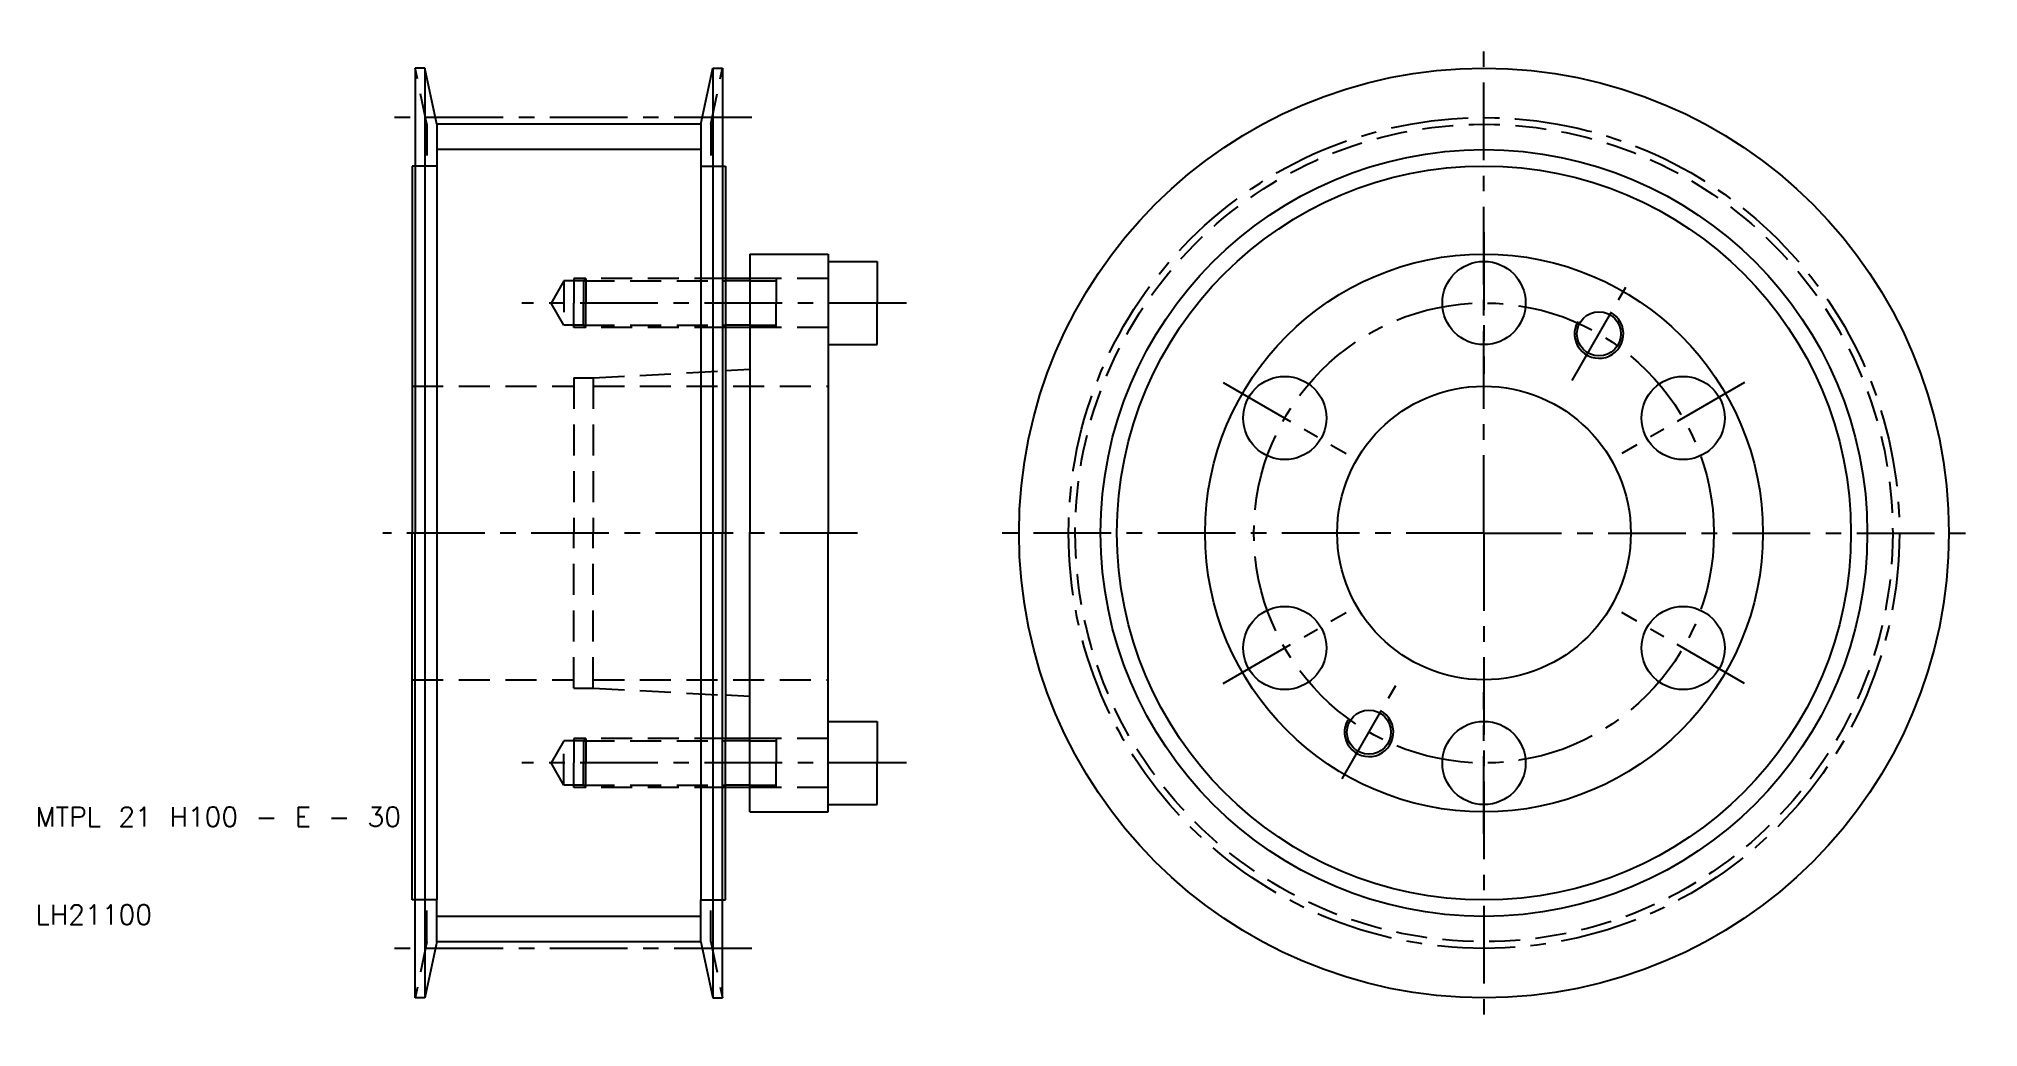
# Model space of a CAD drawing. Extents: x 10 to 208, y 0 to 100.
import ezdxf

# ---------------------------------------------------------------- set-up
doc = ezdxf.new("R2010")
doc.units = 0
doc.header["$LTSCALE"] = 0.25
doc.linetypes.add('CENTER', pattern=[50.8, 31.75, -6.35, 6.35, -6.35])
doc.linetypes.add('DASHED', pattern=[19.05, 12.7, -6.35])
doc.layers.get('0').update_dxf_attribs({"linetype": 'CONTINUOUS'})
doc.layers.add('CENTER', color=1, linetype='CENTER')
doc.styles.get("Standard").update_dxf_attribs({"font": 'txt.shx'})

msp = doc.modelspace()

# ---------------------------------------------------------------- linework, layer by layer
for p, q in [((48.8, 97.5), (48.8, 87.5)), ((49.8, 97.5), (48.8, 97.5)), ((49.8, 97.5), (49.8, 2.5)), ((51, 91.76), (49.8, 97.5)), ((78, 91.76), (79.2, 97.5)), ((79.2, 97.5), (79.2, 2.5)), ((79.2, 97.5), (80.2, 97.5)), ((80.2, 97.5), (80.2, 87.5)), ((78, 91.76), (51, 91.76)), ((51, 91.76), (51, 87.5)), ((78, 91.76), (78, 87.5)), ((48.5, 87.5), (48.5, 50)), ((48.8, 87.5), (48.5, 87.5)), ((48.8, 87.5), (48.8, 50)), ((51, 87.5), (51, 12.5)), ((78, 87.5), (78, 12.5)), ((80.2, 87.5), (80.2, 50)), ((80.2, 87.5), (80.5, 87.5)), ((80.5, 87.5), (80.5, 76)), ((83, 78.5), (91, 78.5)), ((83, 78.5), (83, 76)), ((91, 78.5), (91, 77.75)), ((91, 77.75), (96, 77.75)), ((91, 77.75), (91, 69.25)), ((96, 77.75), (96, 73.5)), ((80.5, 76), (80.5, 71)), ((83, 76), (80.5, 76)), ((83, 76), (83, 71)), ((96, 69.25), (96, 73.5)), ((80.5, 71), (80.5, 29)), ((83, 71), (80.5, 71)), ((83, 71), (83, 51.7)), ((91, 69.25), (91, 50)), ((91, 69.25), (96, 69.25)), ((83, 66.7), (80.5, 66.567187)), ((83, 64.2), (83, 50)), ((48.5, 12.5), (48.5, 50)), ((48.8, 12.5), (48.8, 50)), ((80.2, 12.5), (80.2, 50)), ((83, 35.8), (83, 50)), ((91, 30.75), (91, 50)), ((83, 29), (83, 48.3)), ((83, 33.3), (80.5, 33.432812)), ((91, 30.75), (96, 30.75)), ((91, 22.25), (91, 30.75)), ((96, 30.75), (96, 26.5)), ((80.5, 24), (80.5, 29)), ((83, 29), (80.5, 29)), ((83, 24), (83, 29)), ((96, 22.25), (96, 26.5)), ((80.5, 12.5), (80.5, 24)), ((83, 24), (80.5, 24)), ((83, 21.5), (83, 24)), ((91, 22.25), (96, 22.25)), ((91, 21.5), (91, 22.25)), ((83, 21.5), (91, 21.5)), ((48.8, 12.5), (48.5, 12.5)), ((48.8, 2.5), (48.8, 12.5)), ((51, 8.24), (51, 12.5)), ((78, 8.24), (78, 12.5)), ((80.2, 2.5), (80.2, 12.5)), ((80.2, 12.5), (80.5, 12.5)), ((51, 8.24), (49.8, 2.5)), ((78, 8.24), (51, 8.24)), ((78, 8.24), (79.2, 2.5)), ((49.8, 2.5), (48.8, 2.5)), ((79.2, 2.5), (80.2, 2.5))]:
    msp.add_line(p, q)
at = {"color": 3, "linetype": 'DASHED'}
for p, q in [((50, 91.76), (48.8, 97.5)), ((79, 91.76), (80.2, 97.5)), ((50, 91.76), (50, 87.5)), ((79, 91.76), (79, 87.5)), ((51, 87.5), (48.8, 87.5)), ((78, 87.5), (80.2, 87.5)), ((64, 75.75), (62.700962, 73.5)), ((64, 75.75), (64, 71.25)), ((66, 75.75), (64, 75.75)), ((66.25, 76), (65, 76)), ((65, 76), (65, 73.5)), ((66.25, 76), (66, 75.75)), ((66, 75.75), (80.5, 75.75)), ((66, 75.75), (66, 73.5)), ((80.5, 76), (66.25, 76)), ((66.25, 76), (66.25, 73.5)), ((91, 76), (83, 76)), ((83, 75.75), (85.666667, 75.75)), ((85.666667, 76), (85.666667, 73.5)), ((64, 71.25), (62.700962, 73.5)), ((65, 71), (65, 73.5)), ((66, 71.25), (66, 73.5)), ((66.25, 71), (66.25, 73.5)), ((85.666667, 71), (85.666667, 73.5)), ((66, 71.25), (64, 71.25)), ((66.25, 71), (65, 71)), ((66, 71.25), (80.5, 71.25)), ((66.25, 71), (66, 71.25)), ((80.5, 71), (66.25, 71)), ((83, 71.25), (85.666667, 71.25)), ((91, 71), (83, 71)), ((65, 65.85), (65, 50)), ((65, 65.85), (67, 65.85)), ((67, 65.85), (80.5, 66.567187)), ((67, 65.85), (67, 50)), ((48.5, 65), (65, 65)), ((67, 65), (91, 65)), ((65, 34.15), (65, 50)), ((67, 34.15), (67, 50)), ((48.5, 35), (65, 35)), ((65, 34.15), (67, 34.15)), ((67, 35), (91, 35)), ((67, 34.15), (80.5, 33.432812)), ((64, 28.75), (62.700962, 26.5)), ((64, 24.25), (64, 28.75)), ((66, 28.75), (64, 28.75)), ((66.25, 29), (65, 29)), ((65, 29), (65, 26.5)), ((66.25, 29), (66, 28.75)), ((66, 28.75), (80.5, 28.75)), ((66, 28.75), (66, 26.5)), ((80.5, 29), (66.25, 29)), ((66.25, 29), (66.25, 26.5)), ((91, 29), (83, 29)), ((83, 28.75), (85.666667, 28.75)), ((85.666667, 29), (85.666667, 26.5)), ((64, 24.25), (62.700962, 26.5)), ((65, 24), (65, 26.5)), ((66, 24.25), (66, 26.5)), ((66.25, 24), (66.25, 26.5)), ((85.666667, 24), (85.666667, 26.5)), ((66, 24.25), (64, 24.25)), ((66.25, 24), (65, 24)), ((66, 24.25), (80.5, 24.25)), ((66.25, 24), (66, 24.25)), ((80.5, 24), (66.25, 24)), ((83, 24.25), (85.666667, 24.25)), ((91, 24), (83, 24)), ((51, 12.5), (48.8, 12.5)), ((50, 8.24), (50, 12.5)), ((78, 12.5), (80.2, 12.5)), ((79, 8.24), (79, 12.5)), ((50, 8.24), (48.8, 2.5)), ((79, 8.24), (80.2, 2.5))]:
    msp.add_line(p, q, dxfattribs=at)
at = {"color": 3}
for p, q in [((78, 89.17), (51, 89.17)), ((83, 75.75), (80.5, 75.75)), ((83, 71.25), (80.5, 71.25)), ((83, 28.75), (80.5, 28.75)), ((83, 24.25), (80.5, 24.25)), ((78, 10.83), (51, 10.83))]:
    msp.add_line(p, q, dxfattribs=at)
for centre, radius in [((158, 50), 47.5), ((158, 50), 37.5), ((158, 50), 28.5), ((158, 50), 28.5), ((158, 73.5), 4.25), ((169.75, 70.351597), 2.25), ((137.648403, 61.75), 4.25), ((178.351597, 61.75), 4.25), ((158, 50), 15), ((137.648403, 38.25), 4.25), ((178.351597, 38.25), 4.25), ((146.25, 29.648403), 2.25), ((158, 26.5), 4.25)]:
    msp.add_circle(centre, radius)
at = {"color": 3, "linetype": 'DASHED'}
msp.add_circle((158, 50), 41.76, dxfattribs=at)
at = {"color": 3}
msp.add_circle((158, 50), 39.17, dxfattribs=at)
for centre in [(169.75, 70.351597), (146.25, 29.648403)]:
    msp.add_arc(centre, 2.5, 150, 62, dxfattribs=at)
at = {"layer": 'CENTER', "color": 1, "linetype": 'CENTER'}
for p, q in [((158, 50), (158, 100.5)), ((83.2, 92.445), (45.8, 92.445)), ((158, 80.75), (158, 66.25)), ((99, 73.5), (59.700962, 73.5)), ((167, 65.588457), (172.5, 75.114737)), ((131.369719, 65.375), (143.927087, 58.125)), ((184.630281, 65.375), (172.072913, 58.125)), ((94, 50), (45.5, 50)), ((158, 50), (107.5, 50)), ((158, 50), (158, -0.5)), ((158, 50), (208.5, 50)), ((131.369719, 34.625), (143.927087, 41.875)), ((184.630281, 34.625), (172.072913, 41.875)), ((143.5, 24.885263), (149, 34.411543)), ((158, 19.25), (158, 33.75)), ((99, 26.5), (59.700962, 26.5)), ((83.2, 7.555), (45.8, 7.555))]:
    msp.add_line(p, q, dxfattribs=at)
for radius in [42.445, 23.5]:
    msp.add_circle((158, 50), radius, dxfattribs=at)

# ---------------------------------------------------------------- texts
for s, p in [('MTPL 21 H100 - E - 30', (10, 20)), ('LH21100', (10, 10))]:
    msp.add_text(s, height=2).set_placement(p)

doc.saveas('drawing.dxf')
